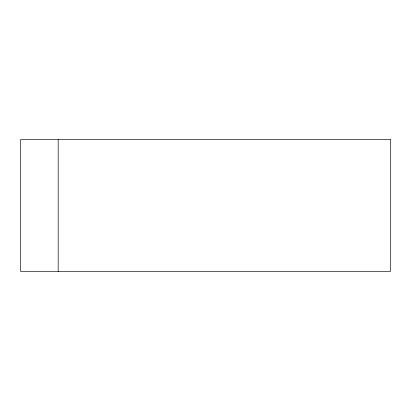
<?xml version="1.0" encoding="UTF-8"?>
<svg xmlns="http://www.w3.org/2000/svg" width="411" height="411" viewBox="0 0 411 411"><rect width="100%" height="100%" fill="white"/><g stroke="black" fill="none" stroke-linecap="round" stroke-linejoin="round"><path stroke-width="0.62" d="M58.182 139.591L58.182 271.409M390.45 139.591L20.55 139.591L20.55 271.409L390.45 271.409L390.45 139.591"/></g></svg>
